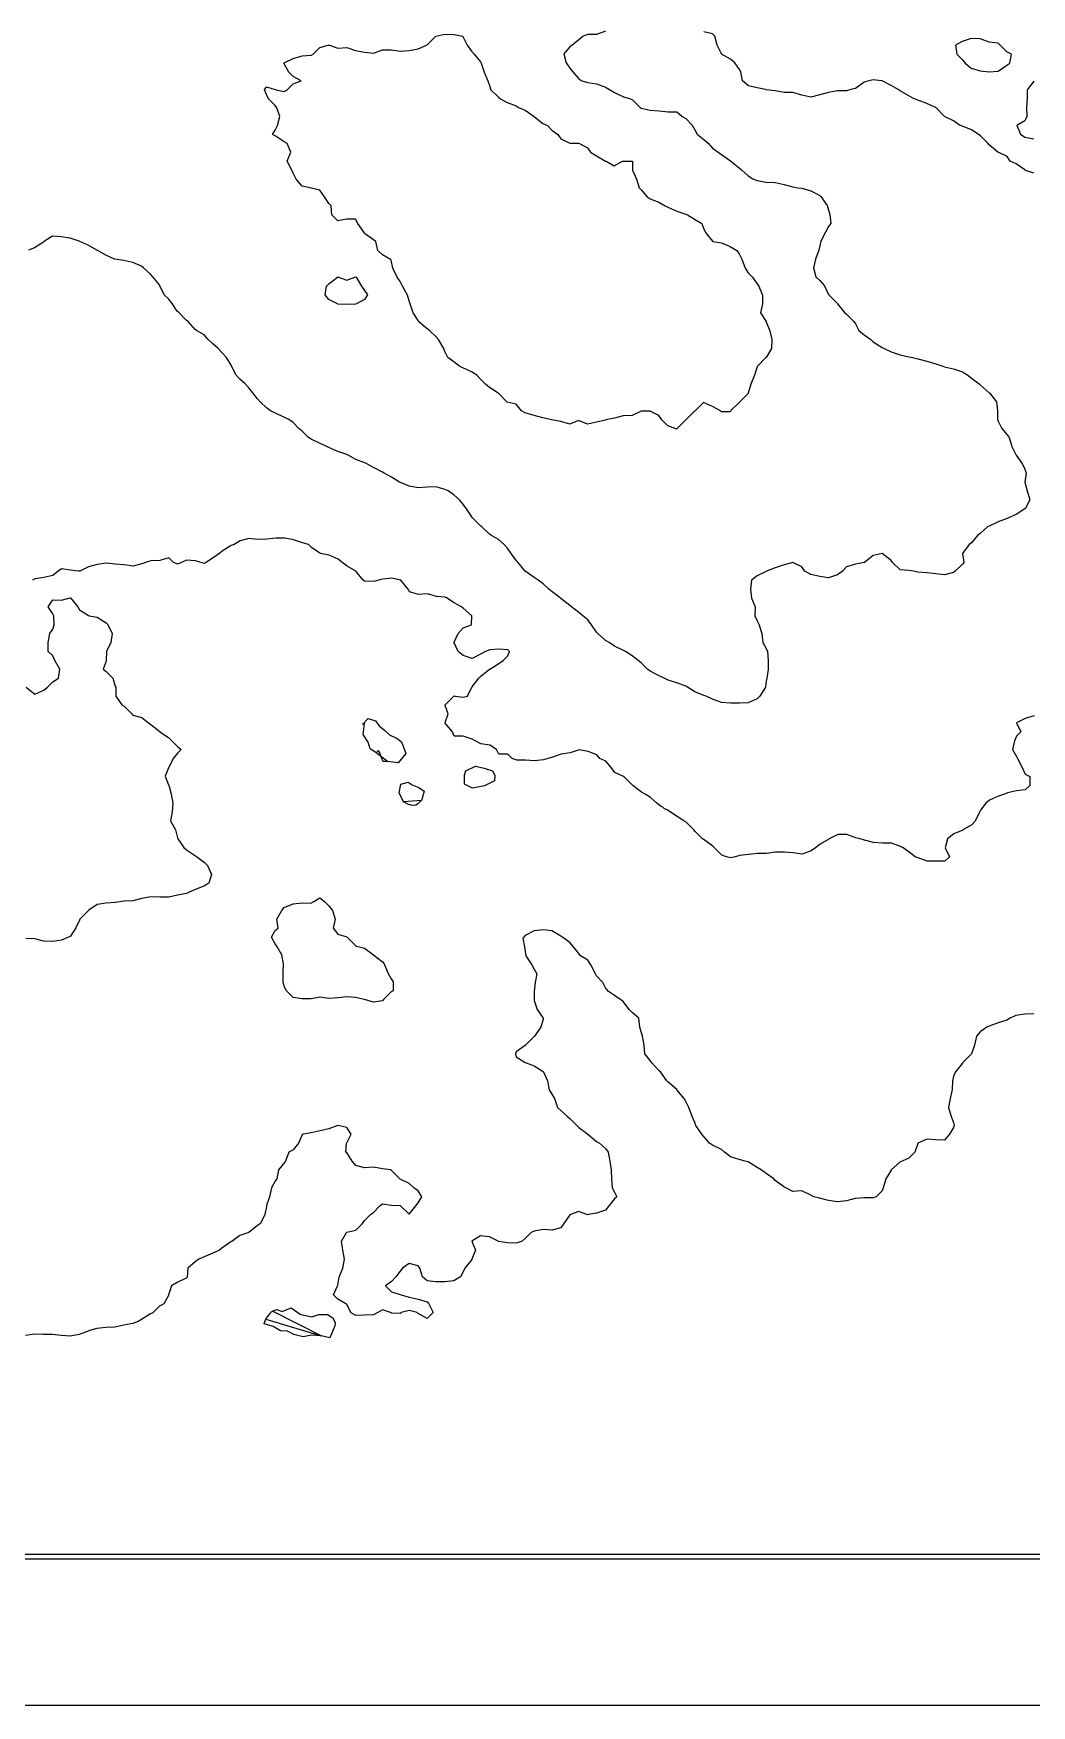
# Model space of a CAD drawing. Extents: x 597 to 1462, y 540 to 1101.
# Drawn here: x 1148.4 to 1257.9, y 540 to 723.4 of the extents above; entities that cross this region are included whole.
import ezdxf

# ---------------------------------------------------------------- set-up
doc = ezdxf.new("R2010")
doc.units = 0
for name, color, linetype in [('Frame_Outer', 7, 'CONTINUOUS'), ('Gridlinescont', 7, 'CONTINUOUS'), ('TEST', 7, 'CONTINUOUS')]:
    doc.layers.add(name, color=color, linetype=linetype)

msp = doc.modelspace()

# ---------------------------------------------------------------- linework, layer by layer
at = {"layer": 'Frame_Outer', "color": 7}
msp.add_lwpolyline([(596.917639, 1100.637229), (1462.392328, 1100.637229), (1462.392328, 539.962512), (596.917639, 539.962512), (596.917639, 1100.637229), (1462.392328, 1100.637229), (1462.392328, 539.962512), (596.917639, 539.962512), (596.917639, 1100.637229), (1462.392328, 1100.637229), (1462.392328, 539.962512), (596.917639, 539.962512), (596.917639, 1100.637229)], close=True, dxfattribs=at)
at = {"layer": 'Gridlinescont', "color": 7}
msp.add_lwpolyline([(614.04912, 1084.06444), (1445.260818, 1084.06444), (1445.260818, 556.535283), (614.04912, 556.535283), (614.04912, 1084.06444)], close=True, dxfattribs=at)
msp.add_lwpolyline([(613.57383, 556.060018), (1445.736137, 556.060018)], dxfattribs=at)
at = {"layer": 'TEST', "color": 7}
for points in [[(1211.148736, 723.637478), (1210.170328, 723.289667), (1209.19192, 723.257155), (1208.702744, 723.093918), (1208.213569, 722.702673), (1207.479791, 722.115651), (1207.235104, 721.920099), (1206.582832, 721.137412), (1206.815666, 720.159061), (1207.234991, 719.571954), (1207.561099, 719.180822), (1208.213343, 718.398051), (1208.539507, 718.202471), (1209.191694, 718.006891), (1210.170102, 717.876306), (1211.148426, 717.490847), (1211.56778, 717.224063), (1212.126834, 716.897898), (1213.105185, 716.423539), (1213.757429, 716.24557), (1214.083593, 716.123255), (1214.939686, 715.267162), (1215.062058, 715.197086), (1216.040409, 714.973256), (1217.018761, 714.911139), (1217.997169, 714.777732), (1218.975492, 714.777732), (1219.562514, 714.288585), (1219.953731, 714.071274), (1220.638571, 713.310346), (1220.932026, 712.82117), (1221.198754, 712.33191), (1221.910265, 711.772912), (1222.399497, 711.353586), (1222.888673, 710.819904), (1223.500164, 710.375235), (1223.86725, 710.108394), (1224.845573, 709.406564), (1224.857427, 709.398661), (1225.823727, 708.615946), (1226.068442, 708.420366), (1226.80222, 707.768151), (1227.291396, 707.441958), (1227.780572, 707.246378), (1228.75898, 707.075352), (1229.737388, 707.022802), (1230.715739, 706.813308), (1231.694034, 706.545254), (1232.183323, 706.463804), (1232.67247, 706.406457), (1233.650907, 706.108148), (1234.629202, 705.607852), (1234.751517, 705.485566), (1235.444542, 704.507158), (1235.607779, 704.018038), (1235.730179, 703.528806), (1235.852494, 702.550454), (1235.607779, 702.22429), (1235.252236, 701.572046), (1234.738309, 700.593723), (1234.629428, 700.104547), (1234.547978, 699.615315), (1234.184645, 698.636964), (1233.944474, 697.658556), (1234.194523, 696.680204), (1234.629371, 696.288988), (1235.162969, 695.701965), (1235.607723, 694.742833), (1235.615625, 694.722231), (1236.58582, 693.751951), (1236.594005, 693.743766), (1237.346832, 692.765415), (1237.564144, 692.602178), (1238.379455, 691.786838), (1238.542749, 691.542151), (1238.909807, 690.808373), (1239.521214, 690.342537), (1240.238679, 689.830022), (1240.499791, 689.56891), (1241.478142, 688.933006), (1241.641436, 688.851529), (1242.45672, 688.475129), (1243.435128, 688.13381), (1244.413423, 687.904278), (1244.658138, 687.871766), (1245.391944, 687.708529), (1246.370352, 687.452356), (1247.34876, 687.138045), (1248.131447, 686.893358), (1248.327027, 686.832003), (1249.30535, 686.587316), (1250.283786, 686.259939), (1250.87078, 685.914583), (1251.262025, 685.588419), (1252.131636, 684.936175), (1252.240489, 684.82735), (1253.218841, 683.967335), (1253.230694, 683.959432), (1254.001358, 682.981081), (1254.131858, 682.002673), (1254.13976, 681.02435), (1254.200269, 680.861028), (1254.607826, 680.045744), (1255.17862, 679.360875), (1255.388114, 679.067505), (1255.696244, 678.089097), (1256.156661, 677.122853), (1256.164846, 677.111), (1256.873449, 676.132564), (1257.134561, 675.573566), (1257.281486, 675.15424), (1257.141081, 674.175917), (1257.379248, 673.197509), (1257.656277, 672.219101), (1257.153668, 671.240749), (1257.133066, 671.228896), (1256.154742, 670.612015), (1255.339402, 670.262595), (1255.17608, 670.19252), (1254.197729, 669.810701), (1253.219405, 669.353755), (1253.079395, 669.283708), (1252.240828, 668.549902), (1251.914664, 668.305215), (1251.26242, 667.522528), (1251.017733, 667.326892), (1250.300014, 666.34854), (1250.423599, 665.370188), (1250.283589, 665.174552), (1249.500902, 664.391865), (1249.30535, 664.251939), (1248.327027, 664.00031), (1247.348619, 664.111985), (1246.370211, 664.213501), (1245.391859, 664.309626), (1244.902683, 664.391075), (1244.413508, 664.472524), (1243.4351, 664.553917), (1242.61976, 665.369257), (1242.456522, 665.564837), (1241.478114, 666.333752), (1240.499791, 666.102978), (1239.53747, 665.369172), (1239.520818, 665.36127), (1238.542467, 665.174213), (1237.564144, 664.880843), (1237.144818, 664.391668), (1236.585736, 664.000479), (1235.607412, 663.680101), (1234.629004, 663.820817), (1233.650653, 664.035672), (1232.998409, 664.391668), (1232.672245, 664.880843), (1231.693893, 665.3462), (1230.715485, 665.09045), (1229.737162, 664.782771), (1228.78263, 664.391526), (1228.757794, 664.383342), (1227.779386, 663.90379), (1227.167924, 663.414642), (1227.045524, 662.436319), (1227.156832, 661.457883), (1227.56199, 660.479588), (1227.533204, 659.501123), (1227.77789, 658.942069), (1228.003725, 658.522828), (1228.267292, 657.54442), (1228.400698, 656.566069), (1228.756694, 655.913797), (1228.887221, 655.587661), (1228.982528, 654.609337), (1228.966723, 653.630901), (1228.83247, 652.652578), (1228.757625, 652.326414), (1228.668838, 651.67417), (1228.080433, 650.695818), (1227.779189, 650.394659), (1226.800865, 649.950244), (1225.822542, 649.913611), (1224.844134, 649.925464), (1223.865782, 649.991561), (1222.887374, 650.372081), (1222.188536, 650.698274), (1221.909023, 650.773909), (1220.9307, 651.162275), (1220.115388, 651.677133), (1219.952122, 651.775008), (1218.973714, 652.140373), (1217.995391, 652.44935), (1217.560515, 652.655174), (1217.016955, 652.92687), (1216.03866, 653.437776), (1215.771875, 653.633356), (1215.060308, 654.344923), (1214.7342, 654.611764), (1214.0819, 655.10094), (1213.348179, 655.590116), (1213.103492, 655.698941), (1212.12514, 656.177279), (1211.53809, 656.568439), (1211.146874, 656.813211), (1210.308307, 657.546932), (1210.168691, 657.710254), (1209.59324, 658.525509), (1209.190537, 659.05239), (1208.65694, 659.503917), (1208.212186, 659.853421), (1207.411691, 660.482325), (1207.233721, 660.621856), (1206.255313, 661.395286), (1206.157495, 661.460592), (1205.277018, 662.137926), (1204.921023, 662.439057), (1204.298384, 663.009795), (1203.754824, 663.417408), (1203.320033, 663.718539), (1202.341625, 664.388394), (1202.33344, 664.396578), (1201.51302, 665.374902), (1201.362455, 665.552956), (1200.812122, 666.353394), (1200.384019, 666.924104), (1200.034599, 667.331633), (1199.405611, 667.882051), (1198.644683, 668.310041), (1198.427372, 668.472996), (1197.537892, 669.288336), (1197.449105, 669.377123), (1196.55971, 670.266575), (1196.470923, 670.375343), (1195.911784, 671.245067), (1195.492515, 671.77875), (1195.143011, 672.223419), (1194.514107, 672.773724), (1193.891468, 673.201827), (1193.535868, 673.372063), (1192.557517, 673.64215), (1191.579193, 673.605546), (1190.600785, 673.547408), (1189.622349, 673.723712), (1188.644026, 674.122718), (1188.55521, 674.180066), (1187.665844, 674.723626), (1186.8831, 675.158417), (1186.68752, 675.267242), (1185.709169, 675.776512), (1185.024272, 676.136994), (1184.73093, 676.276948), (1183.752522, 676.647619), (1182.92468, 677.115572), (1182.774114, 677.193606), (1181.795706, 677.545932), (1180.817354, 677.966161), (1180.591436, 678.09381), (1179.838862, 678.419975), (1178.860426, 678.868426), (1178.554835, 679.072218), (1177.882187, 679.744782), (1177.505702, 680.050485), (1176.90361, 680.702729), (1176.414462, 681.028893), (1175.925286, 681.246176), (1174.946878, 681.749689), (1174.403375, 682.007076), (1173.968527, 682.33324), (1173.25696, 682.985484), (1172.990175, 683.311648), (1172.456521, 683.963892), (1172.011767, 684.507452), (1171.620551, 684.942215), (1171.033528, 685.475897), (1170.657044, 685.920623), (1170.143992, 686.899059), (1170.055205, 687.077028), (1169.537214, 687.877552), (1169.076797, 688.399268), (1168.62019, 688.855875), (1168.098389, 689.345023), (1167.539363, 689.834198), (1167.120038, 690.323431), (1166.281471, 690.812606), (1166.141517, 690.921488), (1165.358858, 691.791127), (1165.163222, 691.941693), (1164.335379, 692.769592), (1164.184814, 692.932829), (1163.60925, 693.748113), (1163.206603, 694.274937), (1162.754963, 694.726521), (1162.282523, 695.704872), (1162.228364, 695.802634), (1161.494587, 696.68328), (1161.2499, 696.976622), (1160.488944, 697.661519), (1160.271605, 697.857099), (1159.293282, 698.248315), (1158.314874, 698.476605), (1157.336466, 698.62765), (1157.31163, 698.639504), (1156.357098, 699.074295), (1155.378775, 699.608203), (1155.362124, 699.616388), (1154.399802, 700.150098), (1153.421394, 700.58599), (1153.40559, 700.593892), (1152.443268, 700.93922), (1151.464917, 701.083294), (1150.486509, 701.15337), (1149.616898, 700.594259), (1149.508044, 700.5055), (1148.529636, 699.860651), (1147.877477, 699.615964)], [(1218.98379, 680.022602), (1218.958954, 680.010748), (1218.870167, 680.022602), (1217.980687, 680.348738), (1217.328443, 681.000925), (1217.002336, 681.490186), (1216.023928, 681.947809), (1215.045632, 681.955711), (1214.067168, 681.490383), (1213.088873, 681.436225), (1212.110465, 681.197267), (1211.17868, 681.001687), (1211.131718, 680.954697), (1210.153367, 680.756662), (1209.174959, 680.511919), (1208.196551, 680.91211), (1207.218227, 680.511919), (1206.239876, 680.805317), (1205.261468, 680.990314), (1205.214478, 681.002167), (1204.282749, 681.219478), (1203.304341, 681.491145), (1202.32599, 681.762869), (1201.934773, 681.98018), (1201.347836, 682.713986), (1200.369428, 682.944759), (1200.361243, 682.956612), (1199.392544, 683.925312), (1199.38069, 683.933496), (1198.41614, 684.55605), (1197.981292, 684.911678), (1197.437732, 685.455238), (1197.0466, 685.89003), (1196.459549, 686.257116), (1195.481141, 686.718098), (1195.155062, 686.868664), (1194.502733, 687.35784), (1193.850574, 687.847015), (1193.524382, 688.499259), (1193.40201, 688.82531), (1192.812815, 689.803747), (1192.545974, 690.129826), (1191.893758, 690.78207), (1191.567566, 690.991592), (1190.670692, 691.760337), (1190.589299, 691.899839), (1190.055617, 692.738519), (1189.708709, 693.716842), (1189.610834, 694.042978), (1189.432865, 694.695166), (1188.876972, 695.673602), (1188.632257, 696.16275), (1188.306065, 696.65201), (1187.816917, 697.630333), (1187.65368, 698.519728), (1187.564893, 698.608516), (1186.675441, 699.097776), (1186.186265, 699.586924), (1185.94155, 700.565332), (1185.696864, 700.760912), (1184.718512, 701.454642), (1184.686, 701.543457), (1183.983747, 702.521865), (1183.73906, 703.011041), (1182.760708, 703.011041), (1181.7823, 702.847747), (1181.130057, 703.500019), (1181.048579, 704.478371), (1180.803892, 704.723058), (1180.314801, 705.456779), (1179.825541, 706.190641), (1178.847218, 706.418931), (1178.758402, 706.435582), (1177.868979, 706.631218), (1177.216707, 707.413934), (1176.890627, 708.066093), (1176.727277, 708.392257), (1176.238158, 709.37058), (1176.645658, 710.348988), (1176.238158, 711.327424), (1175.91205, 711.490662), (1174.933642, 712.142906), (1174.607534, 712.306143), (1174.933642, 712.795319), (1175.178329, 713.284494), (1175.423044, 714.262902), (1175.096936, 715.24131), (1174.933642, 715.486025), (1174.199864, 716.219803), (1173.955121, 716.708979), (1173.759569, 717.198126), (1173.955121, 717.524291), (1174.933586, 717.244778), (1175.022344, 717.197816), (1175.91174, 717.034494), (1176.237904, 717.197816), (1176.890063, 717.849975), (1177.779514, 718.176168), (1176.890063, 718.6654), (1176.400915, 719.154576), (1175.91174, 720.043942), (1175.879228, 720.13273), (1175.91174, 720.157565), (1176.890063, 720.622921), (1177.868499, 720.949001), (1178.846907, 720.989613), (1179.091594, 721.112012), (1179.825372, 721.84579), (1180.714795, 722.090505), (1180.803554, 722.115341), (1180.892341, 722.090505), (1181.781821, 721.764341), (1182.760229, 721.84579), (1183.73858, 721.531112), (1184.716875, 721.329324), (1185.69534, 721.234384), (1186.673635, 721.601499), (1187.652071, 721.601499), (1188.630394, 721.438572), (1189.608802, 721.503878), (1190.587126, 721.699514), (1191.518967, 722.090674), (1191.565957, 722.137664), (1192.497686, 723.069393), (1192.544704, 723.101905), (1193.523112, 723.315152), (1194.501435, 723.265791), (1195.479758, 723.09389), (1195.491612, 723.069054), (1195.966987, 722.090703), (1196.456163, 721.438459), (1196.749617, 721.112351), (1197.434514, 720.256286), (1197.515879, 720.133887), (1197.825646, 719.155535), (1198.249685, 718.177127), (1198.412922, 717.687951), (1198.57616, 717.198804), (1199.3915, 716.383464), (1199.636186, 716.220226), (1200.369908, 715.800872), (1201.348316, 715.437511), (1201.67448, 715.241875), (1202.326724, 714.962475), (1203.305075, 714.274361), (1203.316928, 714.262507), (1204.281479, 713.501495), (1204.770655, 713.28424), (1205.259887, 712.795065), (1205.912046, 712.305832), (1206.238211, 711.816657), (1207.216534, 711.359033), (1208.19497, 711.350849), (1208.283729, 711.326013), (1209.173152, 710.836838), (1209.499288, 710.34769), (1210.15156, 709.956474), (1211.129884, 709.388614), (1211.218671, 709.368012), (1212.108151, 708.878893), (1212.997602, 709.368012), (1213.086389, 709.392848), (1214.064713, 709.384663), (1214.085315, 709.37281), (1214.097168, 708.394486), (1214.55482, 707.416078), (1214.848274, 706.437727), (1215.043826, 706.242147), (1215.696098, 705.459375), (1216.02215, 705.263795), (1217.000558, 704.888524), (1217.699396, 704.480967), (1217.978909, 704.318153), (1218.957261, 703.894171), (1219.935669, 703.563971), (1220.131249, 703.502644), (1220.913992, 703.013468), (1221.696651, 702.524236), (1221.892231, 702.03506), (1222.087811, 701.545884), (1222.870526, 700.591352), (1222.959369, 700.566517), (1223.848764, 700.426591), (1224.827172, 700.032496), (1225.526011, 699.58777), (1225.805439, 699.196554), (1226.07228, 698.609532), (1226.45774, 697.63118), (1226.783847, 697.141948), (1227.27308, 696.652857), (1227.762255, 695.919051), (1227.957835, 695.674364), (1228.349024, 694.695928), (1228.349024, 693.717633), (1228.153387, 692.739281), (1228.740494, 691.792397), (1228.748396, 691.759885), (1229.175229, 690.781477), (1229.392427, 689.803126), (1229.327149, 688.824802), (1228.75088, 687.846394), (1228.739026, 687.834541), (1227.772698, 686.868325), (1227.760844, 686.821335), (1227.481331, 685.889494), (1227.06209, 684.91117), (1226.801768, 683.932762), (1226.781166, 683.907927), (1225.826747, 682.95348), (1225.801912, 682.920968), (1224.855084, 681.974084), (1224.822572, 681.885297), (1223.844249, 681.885297), (1223.755462, 681.974084), (1222.86601, 682.463344), (1221.887574, 682.905897), (1220.955817, 681.974084), (1220.908827, 681.949248), (1219.954295, 680.994801), (1219.92946, 680.969965), (1218.974984, 680.015462)], [(1258.1163, 708.049808), (1257.137892, 708.400498), (1257.113056, 708.417149), (1256.15858, 709.069364), (1255.506365, 709.395557), (1255.180172, 709.884704), (1254.201849, 710.357878), (1254.177014, 710.374529), (1253.222482, 711.157216), (1253.059244, 711.352853), (1252.243961, 712.168108), (1251.999274, 712.33143), (1251.265496, 712.820578), (1250.287088, 713.201126), (1249.96098, 713.309979), (1249.30868, 713.799155), (1248.330329, 714.272329), (1248.309726, 714.28898), (1247.350594, 715.248225), (1247.325759, 715.268827), (1246.371311, 715.703619), (1245.392903, 716.069435), (1244.903728, 716.247489), (1244.41458, 716.526974), (1243.436228, 717.086084), (1243.240564, 717.225982), (1242.457877, 717.66083), (1241.479469, 718.192311), (1241.39071, 718.204164), (1240.50123, 718.292951), (1240.012139, 718.204164), (1239.522907, 718.040927), (1238.544555, 717.365428), (1238.055323, 717.225446), (1237.566147, 717.10313), (1236.587739, 717.086479), (1235.609388, 716.900241), (1234.631093, 716.667464), (1233.652656, 716.387979), (1232.674333, 716.615084), (1231.695897, 716.900241), (1230.717574, 716.900241), (1229.739166, 717.086479), (1228.760842, 717.212463), (1228.672027, 717.224317), (1227.782575, 717.419953), (1226.804252, 717.643417), (1226.15198, 718.202414), (1225.988743, 719.180822), (1225.825449, 719.425509), (1225.336273, 720.159287), (1224.847097, 720.578556), (1223.868746, 721.123866), (1223.852095, 721.135719), (1223.378949, 722.114127), (1223.134262, 723.09245), (1222.889548, 723.337137), (1221.911196, 723.58188)], [(1255.159683, 719.891288), (1255.485763, 720.135975), (1255.649113, 721.114298), (1255.159824, 721.358985), (1254.426131, 722.092791), (1254.18136, 722.337506), (1253.203008, 722.418955), (1252.224657, 722.791714), (1251.246249, 722.828319), (1250.267925, 722.513641), (1249.534119, 722.094372), (1249.680988, 721.115964), (1250.26801, 720.528941), (1250.594202, 720.137725), (1251.246333, 719.578643), (1252.22477, 719.299214), (1253.203178, 719.173174), (1254.181529, 719.248838), (1255.159824, 719.893659)], [(1258.118303, 718.167108), (1257.384526, 717.220281), (1257.384526, 716.241958), (1257.303048, 715.26355), (1257.33556, 714.285198), (1257.139867, 713.796022), (1256.250416, 713.30679), (1256.650635, 712.328438), (1257.139867, 712.002274), (1258.118219, 711.839037)], [(1183.827452, 693.719834), (1183.738665, 693.687322), (1182.760257, 693.670671), (1181.781934, 693.695506), (1181.734915, 693.720342), (1180.803102, 694.209518), (1180.411886, 694.698694), (1180.558811, 695.677017), (1180.803526, 695.921704), (1181.750296, 696.65551), (1181.782808, 696.688022), (1181.871596, 696.65551), (1182.760991, 696.32943), (1183.650442, 696.65551), (1183.739258, 696.702471), (1183.786219, 696.65551), (1184.391896, 695.677158), (1184.717976, 695.187982), (1185.04414, 694.69875), (1184.717976, 694.209574), (1183.828524, 693.720398)], [(1258.148981, 648.539528), (1257.170658, 648.246129), (1256.223858, 647.756954), (1256.681482, 646.778546), (1256.192334, 646.28937), (1255.99667, 645.800194), (1255.772811, 644.821786), (1256.192165, 644.088065), (1256.332147, 643.843378), (1256.84455, 642.86497), (1257.170742, 642.131192), (1257.65989, 641.886449), (1257.65989, 640.908126), (1257.170742, 640.41895), (1256.192391, 640.321104), (1255.213983, 640.069474), (1254.887818, 639.929548), (1254.235575, 639.733884), (1253.257223, 639.277305), (1252.837897, 638.951225), (1252.2789, 638.168538), (1252.138918, 637.972902), (1251.691708, 636.99455), (1251.300492, 636.559702), (1250.341331, 636.016199), (1250.320729, 636.004345), (1249.342321, 635.58327), (1248.643482, 635.03971), (1248.379972, 634.061302), (1248.853061, 633.08295), (1248.363885, 632.593774), (1247.38559, 632.593774), (1246.407125, 632.593774), (1245.42883, 632.960804), (1245.102666, 633.083176), (1244.450422, 633.572352), (1243.798263, 634.061528), (1243.472071, 634.201425), (1242.493663, 634.550929), (1241.515339, 634.550929), (1240.536931, 634.648719), (1239.55858, 634.877093), (1239.069404, 635.039936), (1238.580228, 635.162251), (1237.60182, 635.529337), (1236.623412, 635.529337), (1235.676613, 635.040105), (1235.644101, 635.007593), (1234.66575, 634.45218), (1234.176517, 634.060963), (1233.687342, 633.734855), (1232.708934, 633.36204), (1231.730582, 633.517572), (1230.752259, 633.571703), (1229.773851, 633.571703), (1228.795527, 633.438324), (1227.817091, 633.438324), (1226.838796, 633.326988), (1225.860388, 633.222283), (1225.371212, 633.082301), (1224.882036, 632.959986), (1224.392861, 633.082301), (1223.903685, 633.245538), (1223.088345, 634.060878), (1222.925051, 634.224116), (1221.9467, 634.917141), (1221.783378, 635.03954), (1220.968122, 635.85488), (1220.828168, 636.018118), (1219.989545, 636.856685), (1219.744858, 636.996639), (1219.011137, 637.485814), (1218.277359, 637.97499), (1217.896133, 638.236723), (1217.598332, 638.339057), (1217.418557, 638.509265), (1217.182845, 638.612135), (1216.775034, 638.953398), (1216.076195, 639.564889), (1215.489145, 639.931976), (1215.097928, 640.14923), (1214.11952, 640.898135), (1214.102869, 640.909988), (1213.14052, 641.87231), (1213.119917, 641.888961), (1212.160757, 642.333687), (1211.76954, 642.867284), (1211.18249, 643.544646), (1210.530246, 643.845777), (1210.204082, 644.236993), (1209.225674, 644.628238), (1208.247322, 644.813206), (1207.269027, 644.468246), (1206.290591, 644.334783), (1205.312268, 644.008704), (1204.823092, 643.845382), (1204.33386, 643.723067), (1203.355536, 643.600695), (1202.377128, 643.667582), (1201.398777, 643.684233), (1200.909601, 643.847527), (1200.420369, 644.336702), (1199.442017, 644.336702), (1199.197302, 644.825878), (1198.463525, 645.31511), (1197.485117, 645.478348), (1196.832873, 645.804512), (1196.506765, 645.967749), (1195.528357, 646.293914), (1194.549949, 646.293914), (1194.354369, 646.783089), (1193.57171, 647.737621), (1193.52472, 647.762457), (1193.57171, 647.809419), (1193.897875, 648.741175), (1193.57171, 649.67296), (1193.559857, 649.719922), (1193.57171, 649.752434), (1194.518481, 650.699318), (1194.550993, 650.711171), (1194.63978, 650.699318), (1195.52926, 650.590465), (1196.018436, 650.699318), (1196.483708, 651.677641), (1196.508543, 651.710153), (1197.242321, 652.656952), (1197.487036, 652.901667), (1198.433835, 653.635445), (1198.466347, 653.667957), (1199.44467, 654.28862), (1199.933902, 654.614784), (1200.423078, 655.103904), (1200.618658, 655.593079), (1200.423078, 655.756317), (1199.44467, 655.837794), (1198.466347, 655.756317), (1197.977086, 655.593079), (1197.488024, 655.348393), (1196.509587, 654.810336), (1195.531179, 655.148269), (1194.987648, 655.593023), (1194.552856, 656.547555), (1194.544672, 656.57239), (1194.552856, 656.604902), (1194.972182, 657.551673), (1195.531179, 658.203945), (1196.463021, 658.530081), (1196.491807, 659.508518), (1195.529401, 660.347113), (1195.366587, 660.48701), (1194.551247, 660.931736), (1193.71268, 661.465418), (1193.57267, 661.554205), (1192.594318, 661.628289), (1191.615995, 661.899956), (1190.637587, 661.856155), (1189.659151, 662.117182), (1189.495914, 662.443346), (1188.680574, 663.402592), (1188.648062, 663.423194), (1187.701291, 663.632687), (1186.722854, 663.511981), (1186.233707, 663.423194), (1185.744559, 663.283296), (1184.766208, 663.299101), (1184.570543, 663.421416), (1183.787856, 664.375835), (1183.763021, 664.40067), (1182.808489, 664.959753), (1182.221495, 665.379107), (1181.83025, 665.705186), (1180.851927, 666.161794), (1179.873575, 666.338154), (1179.826613, 666.358756), (1178.8948, 667.011028), (1178.568692, 667.337108), (1177.916449, 667.515134), (1176.938041, 667.82651), (1175.959689, 668.036116), (1174.981281, 668.024263), (1174.002958, 667.898617), (1173.02455, 667.881966), (1172.046198, 667.990819), (1171.06779, 667.729707), (1170.415546, 667.338576), (1170.089439, 667.216176), (1169.111031, 666.604685), (1168.866316, 666.359998), (1168.132623, 665.870766), (1167.398845, 665.38159), (1167.15413, 665.241664), (1166.664954, 665.38159), (1166.175807, 665.544884), (1165.19737, 665.626277), (1164.708223, 665.38159), (1164.219075, 665.18601), (1163.7299, 665.38159), (1163.240724, 665.870766), (1162.262316, 665.577368), (1161.283908, 665.544856), (1160.794732, 665.381562), (1160.305556, 665.218325), (1159.327233, 664.946601), (1158.348825, 665.087797), (1157.370389, 665.185559), (1156.392065, 665.272709), (1155.413714, 665.136875), (1154.435306, 664.89216), (1153.488507, 664.402985), (1153.455995, 664.391131), (1153.367236, 664.402985), (1152.477756, 664.525356), (1151.499404, 664.6477), (1151.108188, 664.402985), (1150.521222, 663.913809), (1149.542814, 663.704315), (1148.564406, 663.547202), (1148.319691, 663.424802)], [(1147.610326, 651.683342), (1148.564858, 650.900655), (1149.543209, 651.357262), (1149.934426, 651.683342), (1150.521448, 652.270364), (1151.17372, 652.661581), (1151.30422, 653.639932), (1150.766163, 654.61834), (1150.521448, 655.107516), (1150.032216, 655.596748), (1150.032216, 656.5751), (1150.195538, 657.553423), (1150.521617, 658.042684), (1150.684968, 658.531831), (1150.660132, 659.510267), (1150.520178, 659.705847), (1150.030946, 660.488506), (1150.520178, 661.271193), (1151.49853, 661.222622), (1152.430371, 661.467309), (1152.477333, 661.487911), (1152.489186, 661.467309), (1153.259822, 660.488958), (1153.455402, 660.162822), (1154.43381, 659.52435), (1154.522625, 659.512497), (1155.412105, 659.34926), (1156.390428, 658.729584), (1156.553666, 658.534004), (1157.042898, 657.555596), (1156.879576, 656.577273), (1156.40643, 655.598865), (1156.398246, 654.620513), (1156.386393, 654.531726), (1156.060257, 653.642275), (1156.386393, 653.39756), (1157.12017, 652.663754), (1157.364885, 651.774387), (1157.453644, 651.6856), (1157.453644, 650.707192), (1158.098522, 649.728784), (1158.343237, 649.589253), (1159.181804, 648.750602), (1159.321786, 648.611071), (1160.300109, 648.359442), (1161.033915, 647.772419), (1161.27863, 647.576783), (1162.256982, 646.817972), (1162.281817, 646.793136), (1163.236349, 646.140893), (1163.562514, 645.814728), (1164.214757, 645.162485), (1164.605917, 644.83632), (1164.214757, 644.445189), (1163.725525, 643.858082), (1163.248457, 642.87973), (1163.236603, 642.83274), (1162.845387, 641.900984), (1163.236603, 640.96917), (1163.244788, 640.922152), (1163.504206, 639.943744), (1163.682232, 638.965449), (1163.60417, 637.987098), (1163.454761, 637.00869), (1163.971115, 636.030366), (1164.215802, 635.140886), (1164.227655, 635.052071), (1164.914471, 634.073776), (1165.193956, 633.829061), (1166.172307, 633.184212), (1166.28116, 633.095424), (1167.150772, 632.443152), (1167.506823, 632.117101), (1167.933712, 631.138693), (1167.640258, 630.160285), (1167.15111, 629.880829), (1166.172787, 629.487552), (1165.473864, 629.181877), (1165.194435, 629.051349), (1164.216027, 628.855769), (1163.237676, 628.622936), (1162.259268, 628.647772), (1161.280944, 628.659625), (1160.302536, 628.496754), (1159.324185, 628.252068), (1158.434705, 628.203469), (1158.345946, 628.195285), (1157.367595, 628.072885), (1156.389187, 627.983308), (1155.410863, 627.833927), (1154.493613, 627.222465), (1154.433076, 627.168306), (1153.509081, 626.244367), (1153.454922, 626.135514), (1153.063762, 625.26579), (1152.47674, 624.362679), (1152.33673, 624.287071), (1151.498163, 623.919957), (1150.519811, 623.768968), (1149.541403, 623.797754), (1148.562995, 624.053928), (1147.584672, 624.108848)], [(1186.813448, 617.406832), (1186.673437, 617.26685), (1185.695086, 617.113011), (1184.716734, 617.397829), (1184.684222, 617.406014), (1183.737367, 617.650729), (1182.759043, 617.707258), (1181.780607, 617.584096), (1180.802312, 617.528357), (1179.823904, 617.685442), (1178.845552, 617.503832), (1177.867201, 617.503832), (1176.888793, 617.62324), (1176.127837, 618.384196), (1175.910526, 618.873372), (1175.780026, 619.362604), (1175.780026, 620.340927), (1175.821428, 621.319279), (1175.630731, 622.297687), (1175.094988, 623.276095), (1174.931638, 623.52081), (1174.512397, 624.254616), (1174.931638, 624.988309), (1175.257802, 625.233024), (1175.094565, 626.211432), (1175.665275, 627.18984), (1175.90999, 627.515948), (1176.888313, 627.923561), (1177.866721, 628.028266), (1178.845073, 627.972527), (1179.171209, 628.168107), (1179.823481, 628.559295), (1180.312656, 628.168107), (1180.801832, 627.678931), (1181.19302, 627.189783), (1181.500332, 626.211432), (1181.290839, 625.233024), (1181.779986, 624.58078), (1182.758394, 624.278407), (1182.805384, 624.253572), (1183.737113, 623.32173), (1183.825928, 623.274768), (1184.71538, 623.030054), (1185.693731, 622.32018), (1185.726243, 622.295344), (1186.672958, 621.561538), (1186.868594, 621.316824), (1187.259726, 620.3385), (1187.65097, 619.686228), (1187.84655, 619.360177), (1187.84655, 618.381769), (1187.65097, 618.241871), (1186.812319, 617.403248)], [(1258.099423, 615.8416), (1257.121015, 615.809088), (1256.142663, 615.658099), (1255.531144, 615.352396), (1255.164114, 615.156816), (1254.185762, 614.863389), (1253.207354, 614.472229), (1252.96264, 614.374383), (1252.228918, 613.885235), (1251.809621, 613.396059), (1251.617286, 612.417651), (1251.264142, 611.4393), (1251.252288, 611.422649), (1250.289967, 610.460327), (1250.273316, 610.448474), (1249.51236, 609.483923), (1249.295134, 608.994691), (1249.197259, 608.505515), (1249.14073, 607.527164), (1248.94594, 606.548756), (1248.768761, 605.570404), (1249.051124, 604.591996), (1249.295839, 603.93978), (1249.371503, 603.613588), (1249.295839, 603.368901), (1248.876513, 602.63518), (1248.317488, 601.982964), (1247.33908, 602.023548), (1246.360672, 602.091225), (1245.406224, 601.656377), (1245.381389, 601.609415), (1245.055281, 600.677574), (1244.403037, 600.025386), (1243.750765, 599.699222), (1243.424629, 599.576822), (1242.460078, 598.720814), (1242.448225, 598.695979), (1241.889143, 597.741475), (1241.592047, 596.763123), (1241.469704, 596.436959), (1240.81746, 595.784715), (1240.491296, 595.64479), (1239.512973, 595.661441), (1238.534649, 595.588176), (1237.556241, 595.332426), (1236.577805, 595.224843), (1235.599482, 595.376227), (1234.621158, 595.606182), (1233.968802, 595.784179), (1233.64275, 595.947473), (1232.664342, 596.436649), (1231.685878, 596.371342), (1230.903219, 596.762474), (1230.707639, 596.871356), (1229.729316, 597.54533), (1229.606916, 597.74091), (1228.750908, 598.31162), (1228.207348, 598.719234), (1227.7725, 598.998662), (1226.794148, 599.608544), (1226.467984, 599.697331), (1225.81574, 599.875357), (1224.837389, 600.142142), (1224.185173, 600.675852), (1223.858981, 600.94258), (1222.880573, 601.436695), (1222.554409, 601.654006), (1221.902165, 602.436778), (1221.706585, 602.63233), (1221.03261, 603.610766), (1220.923757, 603.936902), (1220.644272, 604.589174), (1220.271485, 605.567469), (1219.945349, 606.219769), (1219.782083, 606.545933), (1218.966772, 607.505122), (1218.954918, 607.525724), (1217.990367, 608.381789), (1217.85078, 608.504189), (1217.175253, 609.482484), (1217.011959, 609.580302), (1216.211521, 610.460835), (1216.033438, 610.70555), (1215.446444, 611.439328), (1215.381138, 612.417651), (1215.194928, 613.396088), (1215.05503, 613.885235), (1214.915076, 614.374383), (1214.810344, 615.352791), (1214.076566, 616.005063), (1213.750402, 616.331255), (1213.098158, 617.169822), (1212.934808, 617.309804), (1212.119581, 617.85328), (1211.467309, 618.288128), (1211.141173, 618.679372), (1210.847803, 619.26631), (1210.16299, 620.027266), (1210.047985, 620.244577), (1209.540408, 621.222985), (1209.18447, 621.71216), (1208.401783, 622.201336), (1208.206146, 622.446023), (1207.619209, 623.179801), (1207.227964, 623.668976), (1206.57572, 624.158209), (1206.249556, 624.353789), (1205.271204, 624.940839), (1204.292796, 625.047632), (1203.314473, 624.940839), (1202.336065, 624.437637), (1202.091378, 624.158152), (1202.246883, 623.179801), (1202.335642, 622.690568), (1202.411306, 622.201393), (1203.069786, 621.223041), (1203.314473, 620.733894), (1203.607928, 620.244633), (1203.412348, 619.26631), (1203.324351, 618.287902), (1203.324351, 617.30955), (1203.640637, 616.331142), (1204.292881, 615.368821), (1204.308686, 615.35217), (1204.292881, 615.263411), (1204.048194, 614.373931), (1203.345941, 613.39558), (1203.313429, 613.348618), (1202.381588, 612.416889), (1202.335416, 612.384377), (1201.357008, 611.682152), (1201.268221, 611.437409), (1201.357008, 611.111358), (1202.335416, 610.49061), (1202.424175, 610.458098), (1203.313598, 610.131962), (1204.291922, 609.511214), (1204.324434, 609.478702), (1204.782057, 608.500407), (1204.945379, 607.522055), (1205.271458, 607.032823), (1205.5383, 606.543647), (1205.882836, 605.565211), (1206.249866, 605.239132), (1206.983644, 604.586888), (1207.228387, 604.369577), (1207.989315, 603.608621), (1208.206626, 603.363934), (1209.184949, 602.638284), (1209.193134, 602.6301), (1210.164063, 601.835249), (1210.490171, 601.651861), (1211.142499, 601.064896), (1211.443658, 600.673679), (1211.631872, 599.695328), (1211.765279, 598.71692), (1211.794066, 597.738512), (1211.875458, 596.760188), (1212.120173, 596.271012), (1212.36486, 595.781837), (1212.120173, 595.53715), (1211.533236, 594.803344), (1211.141991, 594.314112), (1210.163668, 593.988004), (1209.274188, 593.825077), (1209.185429, 593.804475), (1209.096614, 593.825077), (1208.207134, 594.151241), (1207.317682, 593.825077), (1207.228895, 593.778115), (1206.576623, 592.846359), (1206.250487, 592.357211), (1205.272164, 592.112524), (1204.293756, 592.193974), (1203.315404, 592.007707), (1202.98924, 591.867781), (1202.336996, 591.215566), (1202.010889, 590.889458), (1201.358645, 590.672175), (1200.380237, 590.712759), (1199.401914, 590.87848), (1199.354924, 590.890333), (1198.423082, 591.379593), (1197.444759, 591.477383), (1196.49796, 590.890333), (1196.885451, 589.912038), (1196.485203, 588.933602), (1196.464601, 588.90109), (1195.73088, 587.95429), (1195.486193, 587.465115), (1195.241478, 586.975882), (1194.507672, 586.556613), (1193.529264, 586.442426), (1192.550969, 586.442426), (1191.572618, 586.556613), (1191.083357, 586.975882), (1190.789987, 587.95429), (1190.594351, 588.198977), (1189.616027, 588.443692), (1188.882221, 587.95446), (1188.637535, 587.628352), (1188.148302, 586.976024), (1187.659183, 586.486876), (1187.006883, 585.9977), (1187.659183, 585.345428), (1188.637535, 585.065944), (1188.726322, 585.018954), (1189.615773, 584.774267), (1190.594125, 584.529552), (1191.572533, 584.236126), (1191.768113, 584.040546), (1192.224692, 583.062222), (1191.572448, 582.409978), (1190.594125, 582.973266), (1190.505253, 583.062053), (1189.615858, 583.306768), (1188.726406, 583.062053), (1188.637591, 582.973266), (1187.659296, 583.015486), (1187.570424, 583.062448), (1186.681029, 583.388612), (1186.191853, 583.062448), (1185.702621, 582.817761), (1184.72427, 582.781129), (1183.745918, 582.734139), (1183.256686, 583.060303), (1182.76751, 583.949698), (1182.678751, 584.038485), (1181.789271, 584.527718), (1181.30018, 585.016893), (1181.742789, 585.995301), (1181.788933, 586.084117), (1181.952283, 586.973568), (1182.348354, 587.951892), (1182.501008, 588.930215), (1182.348354, 589.908651), (1182.180572, 590.887059), (1182.748404, 591.865382), (1182.769006, 591.881187), (1183.747414, 592.109533), (1184.48122, 592.843311), (1184.725935, 593.169447), (1185.378178, 593.821719), (1185.704343, 594.066405), (1186.438064, 594.800183), (1186.682751, 594.995763), (1187.661159, 594.846863), (1188.639595, 594.830212), (1188.672107, 594.7977), (1189.618906, 593.850929), (1190.352684, 594.7977), (1190.597399, 595.123864), (1190.988643, 595.776051), (1190.597399, 596.428295), (1190.108223, 596.754459), (1189.619075, 597.243635), (1188.640667, 597.701258), (1188.593677, 597.73377), (1187.661921, 598.665527), (1187.573134, 598.712489), (1186.683682, 598.852076), (1185.70533, 599.005943), (1184.726979, 598.956554), (1183.748571, 599.201298), (1183.357439, 599.69053), (1182.770417, 600.637301), (1182.681602, 600.669813), (1182.738949, 601.648164), (1182.771461, 601.680676), (1183.260637, 602.627475), (1182.771461, 603.361281), (1181.79311, 603.586777), (1180.814702, 603.214356), (1179.836406, 603.018776), (1178.857942, 602.790402), (1177.968575, 602.627165), (1177.879788, 602.580175), (1177.4886, 601.648418), (1176.901549, 600.91464), (1176.412374, 600.669954), (1176.045287, 599.691518), (1175.922972, 599.551592), (1175.270728, 598.713025), (1175.084518, 597.734617), (1174.944564, 597.57138), (1174.499895, 596.75604), (1174.292377, 595.777716), (1173.982243, 594.79928), (1173.965592, 594.710493), (1173.769927, 593.821126), (1173.313348, 592.842718), (1172.98724, 592.625379), (1172.022604, 591.864451), (1172.010751, 591.856549), (1171.032343, 591.508738), (1170.176335, 590.886184), (1170.05402, 590.81608), (1169.075612, 590.152124), (1168.796099, 589.907438), (1168.09726, 589.581358), (1167.118852, 589.173829), (1166.531915, 588.929086), (1166.14067, 588.649601), (1165.325443, 587.950763), (1165.271284, 586.972355), (1165.162431, 586.850068), (1164.184108, 586.385332), (1163.531864, 585.994172), (1163.229407, 585.015764), (1163.204571, 584.926977), (1162.715282, 584.037526), (1162.226107, 583.792811), (1161.492329, 583.059005), (1161.247642, 582.936718), (1160.269234, 582.325171), (1159.878074, 582.080428), (1159.291052, 581.870934), (1158.312644, 581.704451), (1157.334321, 581.469134), (1156.355969, 581.428494), (1155.377561, 581.31521), (1154.562221, 581.102358), (1154.399379, 581.032254), (1153.420971, 580.682863), (1152.442648, 580.47337), (1151.46424, 580.568676), (1150.485888, 580.667341), (1149.50748, 580.659156), (1148.529128, 580.712553), (1147.55072, 580.570059)]]:
    msp.add_lwpolyline(points, dxfattribs=at)
for points in [[(1185.945445, 644.507278), (1185.331188, 644.913565), (1185.102165, 645.643194), (1184.559311, 646.485006), (1184.716621, 647.647508), (1184.684109, 647.736295), (1184.489066, 647.574864), (1185.1132, 648.236901), (1185.92346, 647.972741), (1186.334545, 647.439623), (1186.902207, 646.962921), (1187.449774, 646.460792), (1188.290599, 646.036132), (1188.768345, 645.665602), (1189.248264, 644.389873), (1188.403572, 643.368934), (1187.242426, 643.519246)], [(1187.242426, 643.519246), (1186.707756, 643.572304)], [(1197.867951, 640.853459), (1196.571027, 640.608773), (1195.683749, 641.035493), (1195.680362, 642.025274), (1195.820372, 642.51445), (1196.889684, 643.015056), (1197.822542, 642.780755), (1198.755427, 642.51445), (1199.000142, 642.025274), (1198.960179, 641.407038), (1197.867951, 640.853459)], [(1188.971601, 639.095751), (1188.508898, 640.068628), (1188.697394, 641.047036), (1189.51804, 641.253904), (1189.929096, 640.956019), (1190.67882, 640.667757), (1191.238438, 640.250661), (1190.951531, 639.255037)], [(1188.971601, 639.095751), (1188.971601, 639.095751)], [(1174.640921, 583.211772), (1175.116635, 583.410484), (1175.685397, 583.17449), (1176.663805, 583.582047), (1177.642213, 582.894921), (1177.731, 582.847959), (1178.93894, 582.595624), (1179.689792, 582.878496), (1180.53056, 582.8481), (1180.577522, 582.880612), (1181.25796, 582.484034), (1181.502675, 581.960709), (1181.469203, 581.619502), (1180.917938, 580.290715), (1179.950142, 580.524395)], [(1179.950142, 580.524395), (1178.91481, 580.585017), (1177.981981, 580.409418), (1176.958163, 580.666466), (1176.252777, 581.023505), (1175.501925, 581.076055), (1174.705606, 581.540734), (1173.727311, 581.84305), (1173.702476, 581.867886), (1173.909345, 582.343572)]]:
    msp.add_lwpolyline(points, close=True, dxfattribs=at)
for points in [[(1186.707756, 643.572304), (1186.113904, 645.416259), (1186.229897, 644.377653), (1185.945445, 644.507278)], [(1190.951531, 639.255037), (1190.509176, 638.960143), (1190.433117, 638.258257), (1188.971601, 639.095751)], [(1173.909345, 582.343572), (1174.791995, 583.648482), (1174.32122, 582.892042), (1174.640921, 583.211772)]]:
    msp.add_open_spline(points, degree=3, dxfattribs=at)

doc.saveas('drawing.dxf')
